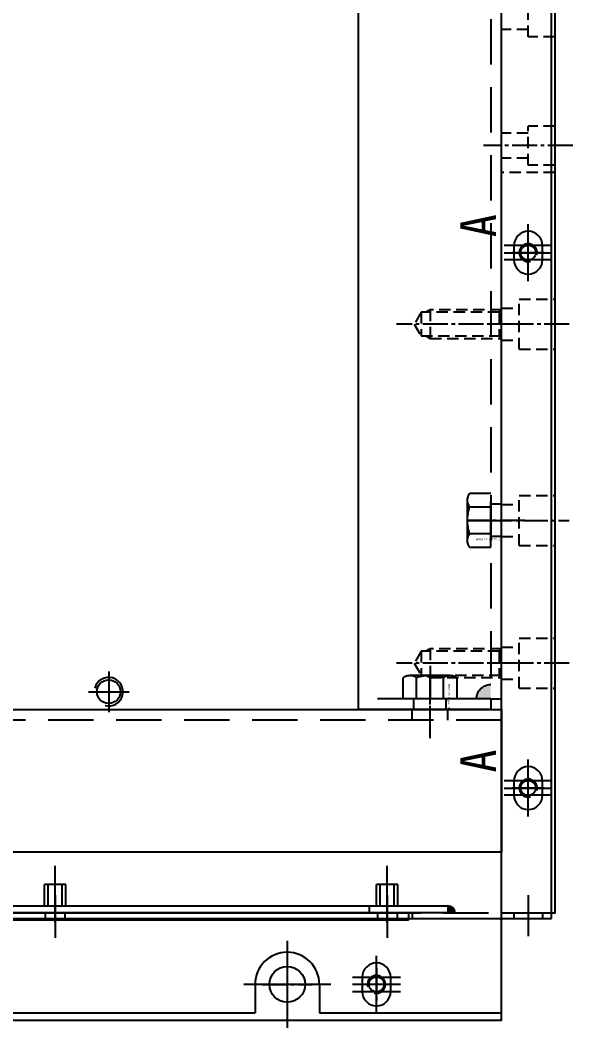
# Model space of a CAD drawing. Header units: millimetres. Extents: x 282 to 14566, y -4134 to 5341.
# Drawn here: x 6438.4 to 6593.2, y 1548.2 to 1830.5 of the extents above; entities that cross this region are included whole.
import ezdxf
from ezdxf.enums import TextEntityAlignment as Align

# ---------------------------------------------------------------- set-up
doc = ezdxf.new("R2010")
doc.units = ezdxf.units.MM
for name, pattern in [('CENTER', [50.8, 31.75, -6.35, 6.35, -6.35]), ('CENTER1', [10, 7, -1, 1, -1]), ('HIDDEN', [9.525, 6.35, -3.175]), ('HIDDEN2', [4.7625, 3.175, -1.5875]), ('HIDDENX2', [19.05, 12.7, -6.35])]:
    doc.linetypes.add(name, pattern=pattern)
doc.layers.add('CENTER', color=1, linetype='CENTER')
doc.layers.add('THIN', color=3, linetype='Continuous')
doc.styles.add('HAN', font='')
doc.styles.get("Standard").update_dxf_attribs({"font": 'ISOCP.SHX', "bigfont": 'WHGTXT.SHX'})
doc.styles.get('HAN').set_extended_font_data('GulimChe')

# ---------------------------------------------------------------- blocks, each defined once
blk = doc.blocks.new('A$C065017E1')
at = {"linetype": 'HIDDEN2'}
for p, q in [((-22.5, 198.32), (-22.5, 191.68)), ((-20, 199), (-20, 191)), ((-22.5, 103.32), (-22.5, 96.68)), ((-20, 104), (-20, 96))]:
    blk.add_line(p, q, dxfattribs=at)
at = {"color": 1, "linetype": 'CENTER1'}
for p, q in [((5, 195), (-29.42, 195)), ((5, 100), (-29.42, 100)), ((-60, 17), (-60, 3)), ((-35, 14.58), (-35, 5.42)), ((-67, 10), (-53, 10)), ((-30.42, 10), (-39.58, 10))]:
    blk.add_line(p, q, dxfattribs=at)
at = {"color": 2, "ltscale": 10}
blk.add_lwpolyline([(-650, 580), (-650, 0), (0, 0), (0, 580)], close=True, dxfattribs=at)
at = {"linetype": 'HIDDEN2'}
for points in [[(-0.68, 198.32), (-22.5, 198.32), (-24.42, 195), (-22.5, 191.68), (-0.68, 191.68)], [(0, 199), (-20, 199), (-21.17, 198.32)], [(0, 199), (-0.68, 198.32), (-0.68, 191.68), (0, 191)], [(-21.17, 191.68), (-20, 191), (0, 191)], [(-0.68, 103.32), (-22.5, 103.32), (-24.42, 100), (-22.5, 96.68), (-0.68, 96.68)], [(0, 104), (-20, 104), (-21.17, 103.32)], [(0, 104), (-0.68, 103.32), (-0.68, 96.68), (0, 96)], [(-21.17, 96.68), (-20, 96), (0, 96)]]:
    blk.add_lwpolyline(points, dxfattribs=at)
at = {"ltscale": 10}
blk.add_circle((-110, 92), 3.32, dxfattribs=at)
at = {"color": 2}
blk.add_circle((-60, 10), 5, dxfattribs=at)
at = {"color": 3}
blk.add_circle((-35, 10), 2.1, dxfattribs=at)
blk.add_arc((-35, 10), 2.5, 255.409, 195.034)
at = {"layer": 'CENTER', "ltscale": 10}
for p, q in [((-110, 97.69), (-110, 86.31)), ((-115.69, 92), (-104.31, 92))]:
    blk.add_line(p, q, dxfattribs=at)
at = {"layer": 'THIN', "ltscale": 10}
blk.add_arc((-110, 92), 4, 255, 165, dxfattribs=at)
blk = doc.blocks.new('A$C52180AF6')
at = {"color": 2, "linetype": 'HIDDENX2'}
for p, q in [((0, 3.75), (5.92, 3.75)), ((6.5, -5.63), (6.5, 5.63)), ((0, -3.75), (5.92, -3.75))]:
    blk.add_line(p, q, dxfattribs=at)
blk.add_lwpolyline([(0, -7.51), (0, 7.51), (5.92, 7.51, -0.309401), (5.92, 3.75, -0.154701), (5.92, -3.75, -0.309401), (5.92, -7.51)], format="xyb", close=True, dxfattribs=at)
at = {"layer": 'CENTER'}
blk.add_line((6.5, 0), (0, 0), dxfattribs=at)
at = {"color": 2, "linetype": 'HIDDENX2'}
blk.add_text('M8X1.25 (Type 1)', height=0.6, rotation=180, dxfattribs=at).set_placement((4.16, -5.32), align=Align.MIDDLE_LEFT)
blk = doc.blocks.new('A$C69761F78')
h = blk.add_hatch(color=256)
h.dxf.hatch_style = 1
h.paths.add_polyline_path([(7, -350, 0.414214), (3, -346), (3, -350)])
at = {"color": 3}
for p, q in [((40, -353), (40, 53)), ((0, -350), (0, 50)), ((3, -350), (0, -350)), ((3, -350), (3, -353)), ((3, -353), (40, -353))]:
    blk.add_line(p, q, dxfattribs=at)
at = {"color": 2, "linetype": 'HIDDENX2'}
for p, q in [((3, 50), (3, -350)), ((3, -350), (40, -350))]:
    blk.add_line(p, q, dxfattribs=at)
at = {"color": 2, "linetype": 'HIDDEN2'}
for p, q in [((0, -295.5), (3, -295.5)), ((0, -304.5), (3, -304.5)), ((15.5, -353), (15.5, -350)), ((24.5, -353), (24.5, -350))]:
    blk.add_line(p, q, dxfattribs=at)
at = {"color": 1, "linetype": 'CENTER1'}
for p, q in [((-6.54, -300), (9.54, -300)), ((20, -359.54), (20, -343.46))]:
    blk.add_line(p, q, dxfattribs=at)
at = {"color": 2, "linetype": 'HIDDENX2'}
blk.add_arc((3, -350), 4, 0, 90, dxfattribs=at)
blk.add_blockref('A$C52180AF6', (3, -300))
at = {"xscale": -1, "rotation": 270}
blk.add_blockref('A$C52180AF6', (20, -350), dxfattribs=at)
blk = doc.blocks.new('A$C5C183642')
at = {"color": 1, "linetype": 'CENTER1'}
blk.add_line((0, -8), (0, 5), dxfattribs=at)
at = {"color": 2, "linetype": 'HIDDENX2'}
for p, q in [((-5, -3), (-5, 0)), ((5, -3), (5, 0)), ((20, -3), (-630, -3))]:
    blk.add_line(p, q, dxfattribs=at)
at = {"color": 3}
blk.add_lwpolyline([(20, -40), (-630, -40), (-630, 0), (20, 0)], close=True, dxfattribs=at)
blk = doc.blocks.new('A$C73624FD3')
at = {"linetype": 'CENTER1'}
for p, q in [((-286.44, 31.21), (-286.44, 54.21)), ((-191.44, 31.21), (-191.44, 54.21))]:
    blk.add_line(p, q, dxfattribs=at)
at = {"color": 1, "linetype": 'CENTER1'}
blk.add_line((-246.44, 54.21), (-246.44, 31.21), dxfattribs=at)
at = {"color": 251, "linetype": 'CENTER1'}
blk.add_line((-141.44, 30.21), (-141.44, 55.21), dxfattribs=at)
at = {"linetype": 'HIDDEN2'}
for p, q in [((-290.94, 50.21), (-290.94, 45.21)), ((-281.94, 50.21), (-281.94, 45.21)), ((-195.94, 50.21), (-195.94, 45.21)), ((-186.94, 50.21), (-186.94, 45.21)), ((-293.44, 45.21), (-279.44, 45.21)), ((-293.44, 45.21), (-293.44, 35.21)), ((-279.44, 45.21), (-279.44, 35.21)), ((-198.44, 45.21), (-184.44, 45.21)), ((-198.44, 45.21), (-198.44, 35.21)), ((-184.44, 45.21), (-184.44, 35.21))]:
    blk.add_line(p, q, dxfattribs=at)
at = {"color": 2, "linetype": 'HIDDEN2'}
for p, q in [((-250.94, 50.21), (-250.94, 45.21)), ((-241.94, 50.21), (-241.94, 45.21)), ((-253.44, 45.21), (-239.44, 45.21)), ((-253.44, 45.21), (-253.44, 35.21)), ((-239.44, 45.21), (-239.44, 35.21))]:
    blk.add_line(p, q, dxfattribs=at)
at = {"color": 251, "linetype": 'HIDDEN2'}
for p, q in [((-148.94, 35.21), (-148.94, 50.21)), ((-144.94, 42.71), (-144.94, 50.21)), ((-137.94, 42.71), (-137.94, 50.21)), ((-108.94, 42.71), (-108.94, 50.21)), ((-146.94, 35.21), (-146.94, 42.71)), ((-146.94, 42.71), (-135.94, 42.71)), ((-135.94, 35.21), (-135.94, 42.71)), ((-110.94, 35.21), (-110.94, 42.71)), ((-110.94, 42.71), (-99.94, 42.71))]:
    blk.add_line(p, q, dxfattribs=at)
at = {"color": 1, "linetype": 'CENTER'}
for p, q in [((-321.44, 38.21), (-321.44, 47.21)), ((-171.44, 38.21), (-171.44, 47.21)), ((-325.94, 42.71), (-316.94, 42.71)), ((-175.94, 42.71), (-166.94, 42.71))]:
    blk.add_line(p, q, dxfattribs=at)
at = {"color": 150}
blk.add_lwpolyline([(-356.44, 50.21), (163.56, 50.21), (163.56, 35.21), (-356.44, 35.21)], close=True, dxfattribs=at)
at = {"color": 3}
for centre in [(-321.44, 42.71), (-171.44, 42.71)]:
    blk.add_circle(centre, 2.1, dxfattribs=at)
for centre in [(-321.44, 42.71), (-171.44, 42.71)]:
    blk.add_arc(centre, 2.5, 255.409, 195.034)
at = {"color": 2, "style": 'HAN'}
for p in [(-317.09, 51.72), (-167.09, 51.72)]:
    blk.add_text('A', height=10, dxfattribs=at).set_placement(p)
blk = doc.blocks.new('A$C197C64E6')
at = {"color": 1, "linetype": 'CENTER'}
for p, q in [((-110, -4.74), (-110, 11.2)), ((-17, -4.74), (-17, 11.2))]:
    blk.add_line(p, q, dxfattribs=at)
for p, q in [((-113, 0), (-113, 6)), ((-107, 6), (-113, 6)), ((-112, 0), (-112, 6)), ((-108, 0), (-108, 6)), ((-107, 0), (-107, 6)), ((-20, 0), (-20, 6)), ((-14, 6), (-20, 6)), ((-19, 0), (-19, 6)), ((-15, 0), (-15, 6)), ((-14, 0), (-14, 6))]:
    blk.add_line(p, q)
at = {"color": 2, "linetype": 'HIDDEN'}
blk.add_line((-22, -2), (-22, 0), dxfattribs=at)
at = {"color": 3}
blk.add_lwpolyline([(0, 0), (0, -2), (-620, -2), (-620, 0)], close=True, dxfattribs=at)
blk = doc.blocks.new('A$C664E0AA2')
h = blk.add_hatch(color=256)
h.dxf.hatch_style = 1
h.paths.add_polyline_path([(20, -538, -0.414214), (22, -540), (20, -540)])
at = {"color": 1, "linetype": 'CENTER'}
for p, q in [((42.5, -363), (42.5, -347)), ((49.25, -353), (35.75, -353)), ((35.75, -355), (49.25, -355)), ((49.25, -357), (35.75, -357)), ((42.5, -513), (42.5, -497)), ((49.25, -503), (35.75, -503)), ((35.75, -505), (49.25, -505)), ((49.25, -507), (35.75, -507)), ((42.5, -535), (42.5, -546.5)), ((-25, -547.82), (-25, -572.18)), ((0, -568), (0, -552)), ((-6.75, -558), (6.75, -558)), ((-12.82, -560), (-37.18, -560)), ((6.75, -560), (-6.75, -560)), ((-6.75, -562), (6.75, -562))]:
    blk.add_line(p, q, dxfattribs=at)
at = {"color": 2, "linetype": 'HIDDENX2'}
for p, q in [((-629, -540), (49, -540)), ((10, -540), (10, -541.5)), ((38.5, -540), (38.5, -541.5)), ((46.5, -540), (46.5, -541.5))]:
    blk.add_line(p, q, dxfattribs=at)
at = {"color": 3}
for p, q in [((35, -568), (35, -541.5)), ((-34, -560), (-34, -568)), ((-16, -560), (-16, -568)), ((-141, -568), (-34, -568)), ((-16, -568), (35, -568))]:
    blk.add_line(p, q, dxfattribs=at)
blk.add_lwpolyline([(49, -541.5), (49, -18.5), (-629, -18.5), (-629, -541.5)], close=True, dxfattribs=at)
for points in [[(46.5, -353, 1), (38.5, -353), (38.5, -357, 1), (46.5, -357)], [(46.5, -503, 1), (38.5, -503), (38.5, -507, 1), (46.5, -507)], [(4, -558, 1), (-4, -558), (-4, -562, 1), (4, -562)]]:
    blk.add_lwpolyline(points, format="xyb", close=True, dxfattribs=at)
blk.add_arc((20, -540), 2, 0, 90)
blk.add_arc((-25, -560), 9, 0, 180, dxfattribs=at)
blk.add_blockref('A$C197C64E6', (20, -538))
blk = doc.blocks.new('A$C69F530FE')
at = {"color": 1, "linetype": 'CENTER'}
for p, q in [((-93, 5), (-93, -7)), ((0, 5), (0, -7))]:
    blk.add_line(p, q, dxfattribs=at)
at = {"color": 2, "linetype": 'HIDDEN'}
for p, q in [((-95.75, 0), (-95.75, -2)), ((-90.25, 0), (-90.25, -2)), ((-2.75, 0), (-2.75, -2)), ((2.75, 0), (2.75, -2))]:
    blk.add_line(p, q, dxfattribs=at)
at = {"color": 3}
blk.add_lwpolyline([(6, -2), (-592, -2), (-592, 0), (6, 0)], close=True, dxfattribs=at)

msp = doc.modelspace()

# ---------------------------------------------------------------- block references
for name, p in [('A$C664E0AA2', (6538.234, 2120.349)), ('A$C065017E1', (6573.234, 1550.349)), ('A$C5C183642', (6553.234, 1637.349)), ('A$C69F530FE', (6541.234, 1580.349))]:
    msp.add_blockref(name, p)
at = {"rotation": 90}
msp.add_blockref('A$C73624FD3', (6623.442, 1936.785), dxfattribs=at)
at = {"xscale": -1}
msp.add_blockref('A$C69761F78', (6573.234, 1990.349), dxfattribs=at)

doc.saveas('drawing.dxf')
